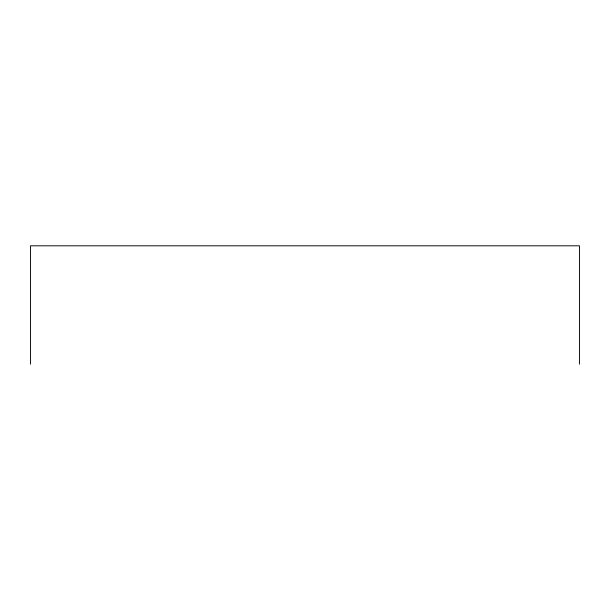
<?xml version="1.0" encoding="UTF-8"?>
<svg xmlns="http://www.w3.org/2000/svg" width="610" height="610" viewBox="0 0 610 610"><rect width="100%" height="100%" fill="white"/><g stroke="black" fill="none" stroke-linecap="round" stroke-linejoin="round"><path stroke-width="0.91" d="M579.5 364.193L579.5 245.807L30.5 245.807L30.5 364.193"/></g></svg>
